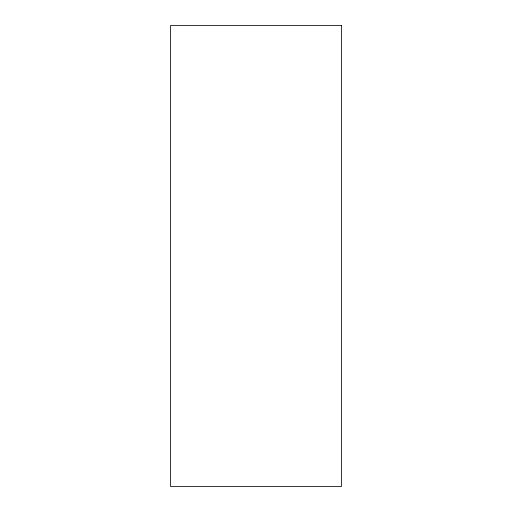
<?xml version="1.0" encoding="UTF-8"?>
<svg xmlns="http://www.w3.org/2000/svg" width="512" height="512" viewBox="0 0 512 512"><rect width="100%" height="100%" fill="white"/><g stroke="black" fill="none" stroke-linecap="round" stroke-linejoin="round"><path stroke-width="0.77" d="M341.587 25.6L170.413 25.6L170.413 486.4L341.587 486.4L341.587 25.6"/></g></svg>
